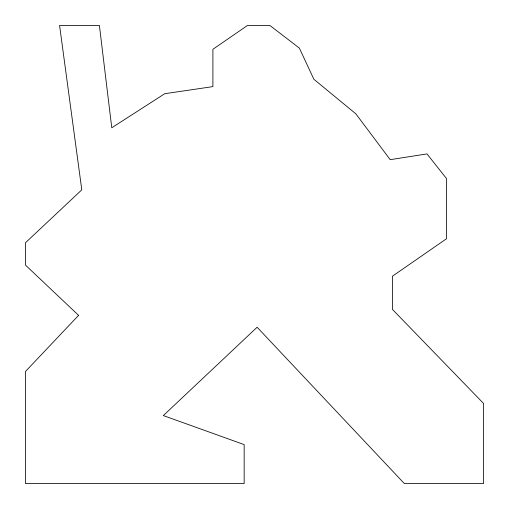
<?xml version="1.0" encoding="UTF-8"?>
<svg xmlns="http://www.w3.org/2000/svg" width="509" height="509" viewBox="0 0 509 509"><rect width="100%" height="100%" fill="white"/><g stroke="black" fill="none" stroke-linecap="round" stroke-linejoin="round"><path stroke-width="0.76" d="M78.59 315.357L25.45 371.506L25.45 483.55L244.161 483.55L244.161 444.605L163.325 415.573L257.115 327.236L404.343 483.55L483.55 483.55L483.55 403.459L392.414 309.37L392.414 276.215L446.539 238.721L446.539 178.595L426.987 153.909L390.212 159.667L355.867 113.851L313.875 79.264L299.375 48.12L269.853 25.45L247.495 25.45L212.902 49.29L212.902 86.613L164.751 93.707L111.77 127.778L99.389 25.45L59.578 25.45L81.79 189.844L25.45 242.774L25.45 265.068L78.59 315.357"/></g></svg>
